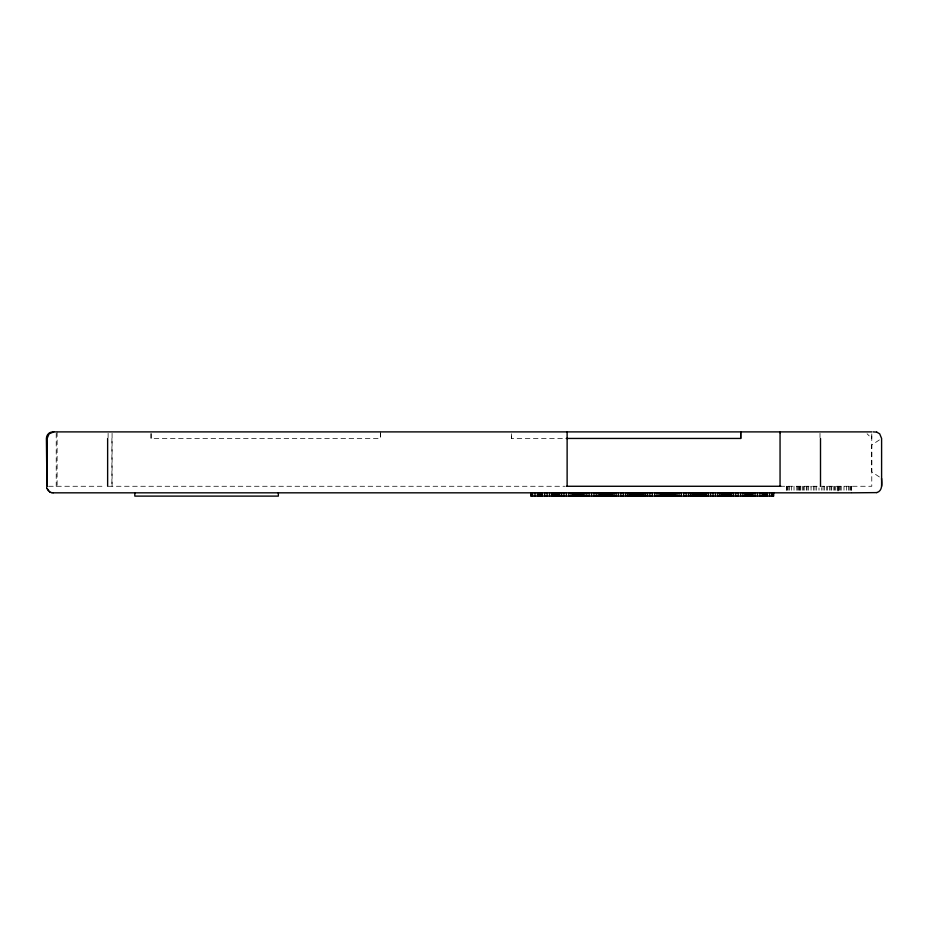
<?xml version="1.0" encoding="UTF-8"?>
<svg xmlns="http://www.w3.org/2000/svg" width="928" height="928" viewBox="0 0 928 928"><rect width="100%" height="100%" fill="white"/><g stroke="black" fill="none" stroke-linecap="round" stroke-linejoin="round"><path stroke-width="0.7" stroke-dasharray="4.64 3.48" d="M879.396 439.907L871.752 444.999L871.752 471.865L881.577 478.419M151.09 438.445L151.055 431.891L151.055 438.445L380.399 438.445L380.399 433.202M511.398 438.445L511.398 433.202L511.398 438.445L564.758 438.445M48.569 486.272L104.644 486.272M108.274 486.272L565.21 486.272M780.054 486.272L819.018 486.272L819.006 490.204M820.004 486.272L871.775 486.272L871.775 433.202L871.763 438.445L867.077 433.77M380.364 431.891L380.364 438.445M851.37 486.272L851.37 490.204M851.115 486.272L851.115 490.204M850.86 486.272L850.86 490.204M849.851 486.272L849.851 490.204M848.354 486.272L848.354 490.204M846.394 486.272L846.394 490.204M843.993 486.272L843.993 490.204M841.209 486.272L841.209 490.204M840.246 486.272L840.246 490.204M839.573 486.272L839.573 490.204M838.576 486.272L838.576 492.826M838.065 486.272L838.065 490.204M837.265 486.272L837.265 492.826M835.676 486.272L835.676 490.204M834.632 486.272L834.632 490.204M833.82 486.272L833.82 490.204M831.72 486.272L831.72 490.204M830.943 486.272L830.943 490.204M829.435 486.272L829.435 490.204M827.068 486.272L827.068 490.204M826.976 486.272L826.976 490.204M824.389 486.272L824.389 490.204M823.066 486.272L823.066 490.204M821.721 487.583L821.721 490.204M820.004 433.33L820.016 437.622M816.304 486.272L816.304 490.204M814.935 486.272L814.935 490.204M813.636 486.272L813.636 490.204M808.601 486.272L808.601 490.204M807.07 486.272L807.07 490.204M806.304 486.272L806.304 490.204M804.216 486.272L804.216 490.204M803.381 486.272L803.381 490.204M802.36 486.272L802.36 490.204M800.76 486.272L800.76 490.204M799.948 486.272L799.948 490.204M799.449 486.272L799.449 490.204M798.451 486.272L798.451 490.204M797.778 486.272L797.778 490.204M796.804 486.272L796.804 490.204M794.02 486.272L794.02 490.204M791.619 486.272L791.619 490.204M789.658 486.272L789.658 490.204M788.162 486.272L788.162 490.204M787.153 486.272L787.153 490.204M786.898 486.272L786.898 490.204M786.642 486.272L786.642 490.204M112.079 433.33L112.079 486.272M111.917 438.445L111.917 486.272M108.112 433.33L108.112 437.622M57.107 431.891L57.107 486.272M56.225 433.33L56.225 486.272M811.06 490.204L811.06 486.272L810.944 490.204"/><path stroke-width="1.39" d="M876.716 492.606C882.934 490.958 881.751 483.21 881.577 478.419M876.74 492.606L852.101 492.826M53.789 431.891L49.091 433.817L47.154 438.445L47.154 486.272M871.775 431.891L52.954 431.891A6.554 6.554 0 0 0 46.4 438.445L46.957 486.272M873.155 431.891L876.74 432.123M566.208 438.445L740.706 438.445L740.706 431.891L740.706 438.445M566.648 486.272L780.912 486.272M52.954 492.826L851.37 492.826M51.26 492.606L53.093 492.826M876.716 432.123L879.686 433.817L881.6 438.445L881.6 486.272M49.671 491.944L51.4 492.606M49.822 491.944L46.62 487.977M48.465 490.912L46.76 487.977M780.054 432.123L780.054 432.773M820.503 438.445L820.503 486.272M780.054 431.891L780.054 486.272M773.546 492.826L773.639 496.109L530.92 496.109L530.92 492.826M773.453 492.826L773.349 496.109M773.233 492.826L773.105 496.109M772.978 492.826L772.978 496.109M772.688 492.826L772.838 496.109M772.525 492.826L772.525 496.109M772.351 492.826L772.351 496.109M772.177 492.826L772.177 496.109M771.992 492.826L771.992 496.109M769.556 492.826L769.556 496.109M767.143 492.826L767.143 496.109M767.015 492.826L767.015 496.109M766.667 492.826L766.667 496.109M766.296 492.826L766.296 496.109M765.925 492.826L765.925 496.109M765.542 492.826L765.542 496.109M765.159 492.826L765.159 496.109M764.753 492.826L764.753 496.109M764.347 492.826L764.347 496.109M763.93 492.826L763.93 496.109M763.512 492.826L763.512 496.109M763.083 492.826L763.083 496.109M762.642 492.826L762.642 496.109M762.19 492.826L762.19 496.109M759.893 492.826L759.893 496.109M757.457 492.826L757.457 496.109M755.044 492.826L755.044 496.109M752.794 492.826L752.794 496.109M752.585 492.826L752.585 496.109M751.982 492.826L751.982 496.109M751.367 492.826L751.367 496.109M750.752 492.826L750.752 496.109M750.137 492.826L750.137 496.109M749.511 492.826L749.511 496.109M748.873 492.826L748.873 496.109M748.223 492.826L748.223 496.109M747.574 492.826L747.574 496.109M746.912 492.826L746.912 496.109M746.251 492.826L746.251 496.109M745.578 492.826L745.578 496.109M744.894 492.826L744.894 496.109M742.899 492.826L742.899 496.109M740.614 492.826L740.614 496.109M738.178 492.826L738.178 496.109M735.753 492.826L735.753 496.109M733.503 492.826L733.503 496.109M731.566 492.826L731.566 496.109M731.31 492.826L731.31 496.109M730.498 492.826L730.498 496.109M729.698 492.826L729.698 496.109M728.874 492.826L728.874 496.109M728.062 492.826L728.062 496.109M727.227 492.826L727.227 496.109M726.404 492.826L726.404 496.109M725.568 492.826L725.568 496.109M724.722 492.826L724.722 496.109M723.875 492.826L723.875 496.109M723.016 492.826L723.016 496.109M722.158 492.826L722.158 496.109M721.3 492.826L721.3 496.109M719.734 492.826L719.734 496.109M717.75 492.826L717.75 496.109M715.465 492.826L715.465 496.109M713.029 492.826L713.029 496.109M710.604 492.826L710.604 496.109M708.354 492.826L708.354 496.109M706.405 492.826L706.405 496.109M704.897 492.826L704.897 496.109M704.642 492.826L704.642 496.109M703.923 492.826L703.923 496.109M703.691 492.826L703.691 496.109M702.74 492.826L702.74 496.109M701.777 492.826L701.777 496.109M700.814 492.826L700.814 496.109M699.851 492.826L699.851 496.109M698.877 492.826L698.877 496.109M697.902 492.826L697.902 496.109M696.928 492.826L696.928 496.109M695.954 492.826L695.954 496.109M694.968 492.826L694.968 496.109M693.982 492.826L693.982 496.109M692.984 492.826L692.984 496.109M691.975 492.826L691.975 496.109M690.42 492.826L690.42 496.109M688.448 492.826L688.448 496.109M686.163 492.826L686.163 496.109M683.739 492.826L683.739 496.109M681.314 492.826L681.314 496.109M679.041 492.826L679.041 496.109M677.092 492.826L677.092 496.109M675.561 492.826L675.561 496.109M674.575 492.826L674.575 496.109M674.412 492.826L674.412 496.109M673.38 492.826L673.38 496.109M672.348 492.826L672.348 496.109M671.304 492.826L671.304 496.109M670.271 492.826L670.271 496.109M669.227 492.826L669.227 496.109M668.183 492.826L668.183 496.109M667.139 492.826L667.139 496.109M666.095 492.826L666.095 496.109M665.051 492.826L665.051 496.109M664.007 492.826L664.007 496.109M662.952 492.826L662.952 496.109M661.908 492.826L661.908 496.109M661.502 492.826L661.502 496.109M660.492 492.826L660.492 496.109M658.961 492.826L658.961 496.109M656.989 492.826L656.989 496.109M654.727 492.826L654.727 496.109M652.291 492.826L652.291 496.109M649.867 492.826L649.867 496.109M647.593 492.826L647.593 496.109M645.621 492.826L645.621 496.109M644.09 492.826L644.09 496.109M643.081 492.826L643.081 496.109M642.675 492.826L642.675 496.109M641.631 492.826L641.631 496.109M640.587 492.826L640.587 496.109M639.543 492.826L639.543 496.109M638.487 492.826L638.487 496.109M637.443 492.826L637.443 496.109M636.399 492.826L636.399 496.109M635.367 492.826L635.367 496.109M634.323 492.826L634.323 496.109M633.279 492.826L633.279 496.109M632.246 492.826L632.246 496.109M631.202 492.826L631.202 496.109M630.402 492.826L630.402 496.109M630.17 492.826L630.008 496.109M629.022 492.826L629.022 496.109M627.502 492.826L627.502 496.109M625.542 492.826L625.542 496.109M623.28 492.826L623.28 496.109M620.844 492.826L620.844 496.109M618.419 492.826L618.419 496.109M616.134 492.826L616.134 496.109M614.162 492.826L614.162 496.109M612.619 492.826L612.619 496.109M611.598 492.826L611.598 496.109M610.601 492.826L610.601 496.109M609.615 492.826L609.615 496.109M608.64 492.826L608.64 496.109M607.654 492.826L607.654 496.109M606.68 492.826L606.68 496.109M605.706 492.826L605.706 496.109M604.731 492.826L604.731 496.109M603.768 492.826L603.768 496.109M602.806 492.826L602.806 496.109M601.843 492.826L601.843 496.109M600.892 492.826L600.892 496.109M599.94 492.826L599.94 496.109M599.685 492.826L599.685 496.109M598.177 492.826L598.177 496.109M596.228 492.826L596.228 496.109M593.978 492.826L593.978 496.109M591.554 492.826L591.554 496.109M589.118 492.826L589.118 496.109M586.832 492.826L586.832 496.109M584.849 492.826L584.849 496.109M583.283 492.826L583.283 496.109M582.424 492.826L582.424 496.109M581.566 492.826L581.566 496.109M580.708 492.826L580.708 496.109M579.861 492.826L579.861 496.109M579.014 492.826L579.014 496.109M578.179 492.826L578.179 496.109M577.344 492.826L577.344 496.109M576.52 492.826L576.52 496.109M575.708 492.826L575.708 496.109M574.884 492.826L574.884 496.109M574.084 492.826L574.084 496.109M573.272 492.826L573.272 496.109M573.005 492.826L573.005 496.109M571.068 492.826L571.068 496.109M568.818 492.826L568.818 496.109M567.124 431.891L567.124 486.272M566.393 492.826L566.393 496.109M563.957 492.826L563.957 496.109M561.672 492.826L561.672 496.109M559.677 492.826L559.677 496.109M558.992 492.826L558.992 496.109M558.32 492.826L558.32 496.109M557.658 492.826L557.658 496.109M556.997 492.826L556.997 496.109M556.348 492.826L556.348 496.109M555.71 492.826L555.71 496.109M555.072 492.826L555.072 496.109M554.445 492.826L554.445 496.109M553.819 492.826L553.819 496.109M553.204 492.826L553.204 496.109M552.601 492.826L552.601 496.109M551.998 492.826L551.998 496.109M551.777 492.826L551.777 496.109M549.527 492.826L549.527 496.109M547.114 492.826L547.114 496.109M544.678 492.826L544.678 496.109M542.381 492.826L542.381 496.109M541.929 492.826L541.929 496.109M541.488 492.826L541.488 496.109M541.059 492.826L541.059 496.109M540.63 492.826L540.63 496.109M540.224 492.826L540.224 496.109M539.818 492.826L539.818 496.109M539.412 492.826L539.412 496.109M539.029 492.826L539.029 496.109M538.646 492.826L538.646 496.109M538.275 492.826L538.275 496.109M537.904 492.826L537.904 496.109M537.428 492.826L537.544 496.109M535.004 492.826L535.004 496.109M532.568 492.826L532.568 496.109M531.106 492.826L531.21 496.109M278.354 492.826L278.354 496.109L134.815 496.109L134.815 492.826M107.636 438.445L107.636 486.272"/></g></svg>
